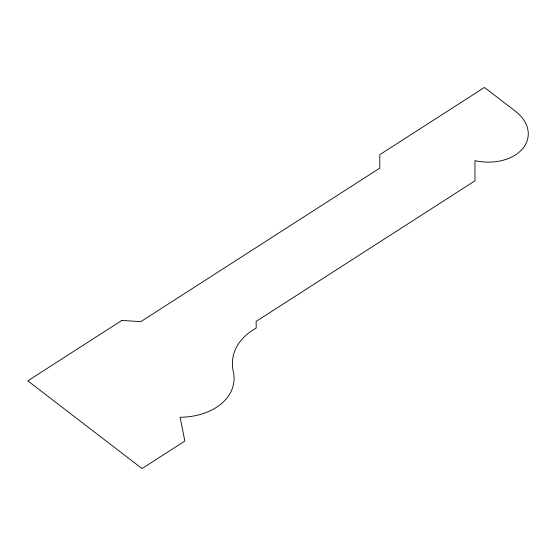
<?xml version="1.0" encoding="UTF-8"?>
<svg xmlns="http://www.w3.org/2000/svg" width="556" height="556" viewBox="0 0 556 556"><rect width="100%" height="100%" fill="white"/><g stroke="black" fill="none" stroke-linecap="round" stroke-linejoin="round"><path stroke-width="0.83" d="M121.834 320.43L27.8 380.853L142.037 468.562L184.849 441.054L180.081 417.264A60.486 42.319 7.1 0 0 232.804 369.601L232.394 363.513A69.868 48.886 7.1 0 1 256.17 328.096L256.163 321.389L474.97 180.797L474.963 160.663A43.959 30.761 7.1 0 0 523.057 148.188A43.959 30.761 7.1 0 0 514.905 110.832L484.443 87.438L379.776 154.693L379.783 168.114L140.863 321.625L121.834 320.43"/></g></svg>
